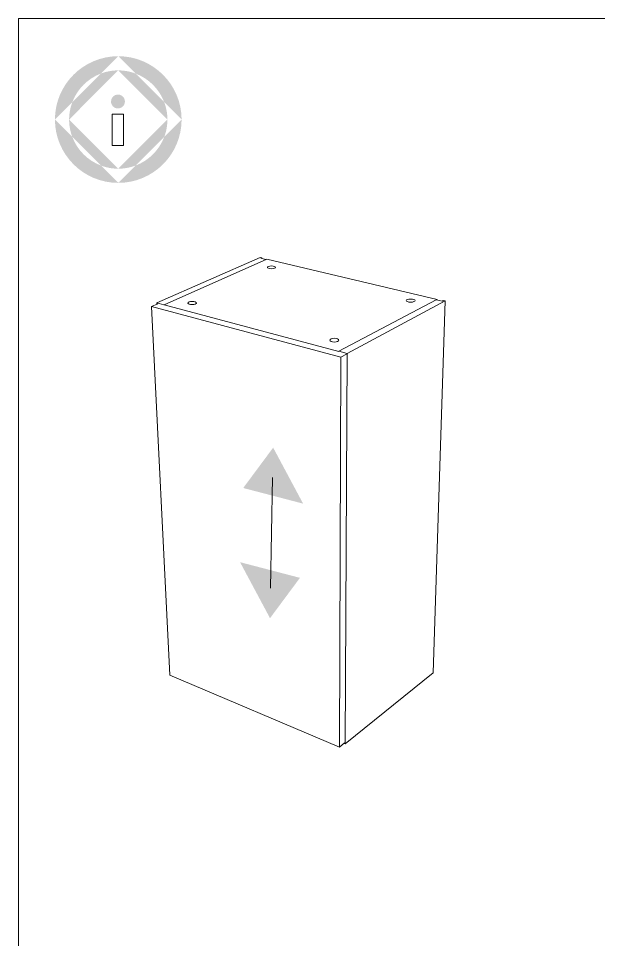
# Model space of a CAD drawing. Header units: metres. Extents: x -8.4 to 7.9, y -3.9 to 2.
# Drawn here: x 7.14 to 7.3351, y -2.1128 to -1.8031 of the extents above; entities that cross this region are included whole.
import ezdxf

# ---------------------------------------------------------------- set-up
doc = ezdxf.new("R2010")
doc.units = ezdxf.units.M
doc.header["$MEASUREMENT"] = 0
doc.layers.add('PDF22_Geometry_Num_Penna__7', color=7, linetype='Continuous', lineweight=18)
doc.layers.add('PDF22_Solid Fills_Num_Penna__7', color=7, linetype='Continuous', lineweight=18)

msp = doc.modelspace()

# ---------------------------------------------------------------- hatches: boundary and pattern name
at = {"layer": 'PDF22_Geometry_Num_Penna__7', "linetype": 'Continuous', "lineweight": 18}
for points in [[(7.17356, -1.81577, 0.413537), (7.15228, -1.83708), (7.15812, -1.83124, -0.215079), (7.16773, -1.82161)], [(7.19488, -1.83708, 0.413546), (7.17356, -1.81577), (7.1794, -1.82161, -0.215422), (7.18904, -1.83125)], [(7.15812, -1.83124, 0.090462), (7.15705, -1.83708), (7.17356, -1.82054, 0.090355), (7.16773, -1.82161)], [(7.1794, -1.82161, 0.090259), (7.17356, -1.82054), (7.19011, -1.83708, 0.090204), (7.18904, -1.83125)], [(7.17347, -1.82866, 0.414091), (7.17113, -1.83099, 0.416851), (7.17347, -1.83334, 0.417064), (7.17581, -1.83099, 0.414304)], [(7.15228, -1.83708, 0.413547), (7.17356, -1.85837), (7.16773, -1.85253, -0.214921), (7.15812, -1.84292)], [(7.15705, -1.83708, 0.090492), (7.15812, -1.84292), (7.16773, -1.85253, 0.090426), (7.17356, -1.8536)], [(7.17356, -1.8536, 0.09033), (7.1794, -1.85254), (7.18904, -1.84291, 0.090234), (7.19011, -1.83708)], [(7.17356, -1.85837, 0.413555), (7.19488, -1.83708), (7.18904, -1.84291, -0.215265), (7.1794, -1.85254)], [(7.22567, -1.9474), (7.2156, -1.96097), (7.23574, -1.96623)], [(7.23468, -1.99118), (7.21454, -1.98592), (7.22461, -2.00475)]]:
    msp.add_hatch(color=7, dxfattribs=at).paths.add_polyline_path(points)

# ---------------------------------------------------------------- linework, layer by layer
at = {"layer": 'PDF22_Geometry_Num_Penna__7', "color": 7, "linetype": 'Continuous', "lineweight": 18, "flags": 128}
msp.add_lwpolyline([(7.91675, -2.89644), (7.14, -2.89644), (7.14, -1.80307), (7.91675, -1.80307)], close=True, dxfattribs=at)
for points in [[(7.18653, -1.8987), (7.2213, -1.88341)], [(7.18897, -1.89939), (7.22356, -1.88407)], [(7.22188, -1.88355), (7.2213, -1.88341)], [(7.22149, -1.88372), (7.22188, -1.88355)], [(7.22188, -1.88382), (7.22149, -1.88372)], [(7.22188, -1.88382), (7.22188, -1.88355)], [(7.22323, -1.88413), (7.22188, -1.88382)], [(7.22357, -1.88407), (7.28082, -1.89758), (7.28081, -1.89773)], [(7.1889, -1.89933), (7.18653, -1.8987)], [(7.18655, -1.89918), (7.18653, -1.8987)], [(7.2805, -1.89765), (7.24775, -1.91498)], [(7.28355, -1.89809), (7.25052, -1.91571)], [(7.27949, -2.02309), (7.28355, -1.89809)], [(7.2805, -1.89765), (7.28251, -1.89812), (7.28288, -1.89793)], [(7.28082, -1.89758), (7.28062, -1.89768)], [(7.28288, -1.89793), (7.28355, -1.89809)], [(7.18478, -1.89995), (7.18684, -1.89905)], [(7.18478, -1.89995), (7.24838, -1.91701), (7.24793, -2.04812)], [(7.19089, -2.02391), (7.18478, -1.89996)], [(7.24775, -1.91503), (7.18897, -1.89939)], [(7.24775, -1.91498), (7.25052, -1.91571)], [(7.24838, -1.91701), (7.25035, -1.91596)], [(7.25052, -1.91571), (7.24984, -2.047)], [(7.22549, -1.95747), (7.2248, -1.99468)], [(7.19089, -2.02391), (7.24793, -2.04812), (7.24969, -2.04671)], [(7.24949, -2.04686), (7.24984, -2.047), (7.27949, -2.02309)]]:
    msp.add_lwpolyline(points, dxfattribs=at)
at = {"layer": 'PDF22_Geometry_Num_Penna__7', "color": 7, "linetype": 'Continuous', "lineweight": 18}
for points in [[(7.2251, -1.88632), (7.22433, -1.88632), (7.22371, -1.88653), (7.22371, -1.88678)], [(7.22648, -1.88678), (7.22648, -1.88653), (7.22586, -1.88632), (7.2251, -1.88632)], [(7.22371, -1.88678), (7.22371, -1.88703), (7.22433, -1.88723), (7.2251, -1.88723)], [(7.2251, -1.88723), (7.22586, -1.88723), (7.22648, -1.88703), (7.22648, -1.88678)], [(7.19841, -1.89824), (7.1976, -1.89824), (7.19695, -1.89848), (7.19695, -1.89877)], [(7.19695, -1.89877), (7.19695, -1.89907), (7.1976, -1.89931), (7.19841, -1.89931)], [(7.19986, -1.89877), (7.19986, -1.89848), (7.19921, -1.89824), (7.19841, -1.89824)], [(7.19841, -1.89931), (7.19921, -1.89931), (7.19986, -1.89907), (7.19986, -1.89877)], [(7.27191, -1.89742), (7.2711, -1.89742), (7.27044, -1.89766), (7.27044, -1.89794)], [(7.27044, -1.89794), (7.27044, -1.89823), (7.2711, -1.89847), (7.27191, -1.89847)], [(7.27339, -1.89794), (7.27339, -1.89766), (7.27273, -1.89742), (7.27191, -1.89742)], [(7.27191, -1.89847), (7.27273, -1.89847), (7.27339, -1.89823), (7.27339, -1.89794)], [(7.24624, -1.91064), (7.24538, -1.91064), (7.24468, -1.91092), (7.24468, -1.91127)], [(7.24781, -1.91127), (7.24781, -1.91092), (7.24711, -1.91064), (7.24624, -1.91064)], [(7.24468, -1.91127), (7.24468, -1.91162), (7.24538, -1.9119), (7.24624, -1.9119)], [(7.24624, -1.9119), (7.24711, -1.9119), (7.24781, -1.91162), (7.24781, -1.91127)]]:
    msp.add_open_spline(points, degree=3, dxfattribs=at)
at = {"layer": 'PDF22_Solid Fills_Num_Penna__7', "color": 7, "linetype": 'Continuous', "lineweight": 18}
for p, q in [((7.17535, -1.83524), (7.17157, -1.83524)), ((7.17157, -1.83524), (7.17157, -1.84583)), ((7.17535, -1.84583), (7.17535, -1.83524)), ((7.17157, -1.84583), (7.17535, -1.84583))]:
    msp.add_line(p, q, dxfattribs=at)

doc.saveas('drawing.dxf')
